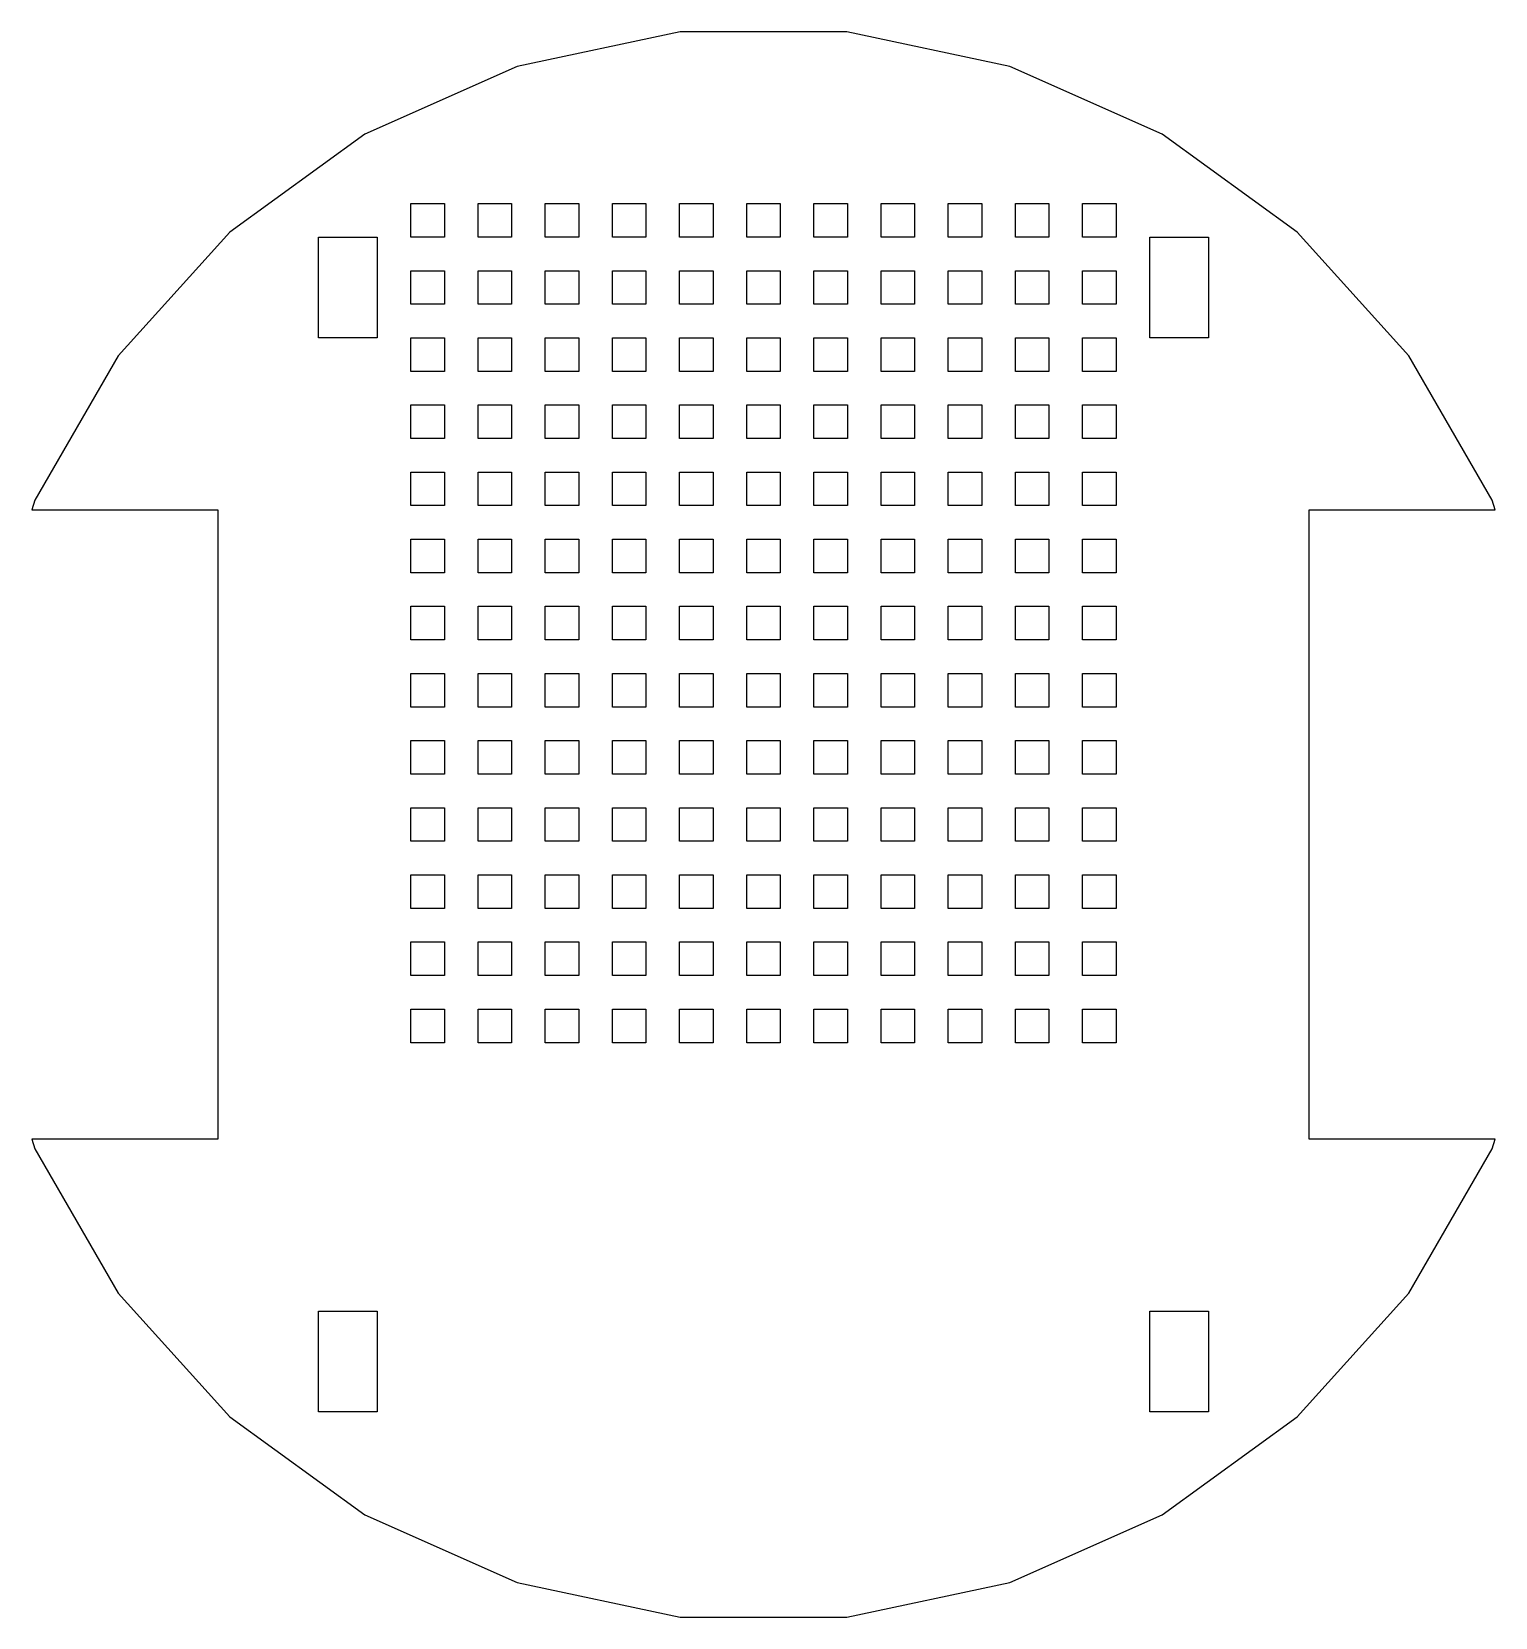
# Model space of a CAD drawing. Header units: metres. Extents: x -87 to 87, y -94 to 94.
import ezdxf

# ---------------------------------------------------------------- set-up
doc = ezdxf.new("R2010")
doc.units = ezdxf.units.M

msp = doc.modelspace()

# ---------------------------------------------------------------- linework, layer by layer
for p, q in [((-9.9302, 94.4796), (-29.3566, 90.3504)), ((9.9302, 94.4796), (-9.9302, 94.4796)), ((29.3566, 90.3504), (9.9302, 94.4796)), ((-29.3566, 90.3504), (-47.5, 82.2724)), ((47.5, 82.2724), (29.3566, 90.3504)), ((-47.5, 82.2724), (-63.5674, 70.5988)), ((63.5674, 70.5988), (47.5, 82.2724)), ((-42, 70), (-42, 74)), ((-42, 74), (-38, 74)), ((-38, 74), (-38, 70)), ((-34, 70), (-34, 74)), ((-34, 74), (-30, 74)), ((-30, 74), (-30, 70)), ((-26, 70), (-26, 74)), ((-26, 74), (-22, 74)), ((-22, 74), (-22, 70)), ((-18, 70), (-18, 74)), ((-18, 74), (-14, 74)), ((-14, 74), (-14, 70)), ((-10, 70), (-10, 74)), ((-10, 74), (-6, 74)), ((-6, 74), (-6, 70)), ((-2, 70), (-2, 74)), ((-2, 74), (2, 74)), ((2, 74), (2, 70)), ((6, 70), (6, 74)), ((6, 74), (10, 74)), ((10, 74), (10, 70)), ((14, 70), (14, 74)), ((14, 74), (18, 74)), ((18, 74), (18, 70)), ((22, 70), (22, 74)), ((22, 74), (26, 74)), ((26, 74), (26, 70)), ((30, 70), (30, 74)), ((30, 74), (34, 74)), ((34, 74), (34, 70)), ((38, 70), (38, 74)), ((38, 74), (42, 74)), ((42, 74), (42, 70)), ((-63.5674, 70.5988), (-76.8566, 55.8396)), ((-53, 58), (-53, 70)), ((-53, 70), (-46, 70)), ((-46, 70), (-46, 58)), ((-38, 70), (-42, 70)), ((-30, 70), (-34, 70)), ((-22, 70), (-26, 70)), ((-14, 70), (-18, 70)), ((-6, 70), (-10, 70)), ((2, 70), (-2, 70)), ((10, 70), (6, 70)), ((18, 70), (14, 70)), ((26, 70), (22, 70)), ((34, 70), (30, 70)), ((42, 70), (38, 70)), ((46, 58), (46, 70)), ((46, 70), (53, 70)), ((53, 70), (53, 58)), ((76.8566, 55.8396), (63.5674, 70.5988)), ((-42, 62), (-42, 66)), ((-42, 66), (-38, 66)), ((-38, 66), (-38, 62)), ((-34, 62), (-34, 66)), ((-34, 66), (-30, 66)), ((-30, 66), (-30, 62)), ((-26, 62), (-26, 66)), ((-26, 66), (-22, 66)), ((-22, 66), (-22, 62)), ((-18, 62), (-18, 66)), ((-18, 66), (-14, 66)), ((-14, 66), (-14, 62)), ((-10, 62), (-10, 66)), ((-10, 66), (-6, 66)), ((-6, 66), (-6, 62)), ((-2, 62), (-2, 66)), ((-2, 66), (2, 66)), ((2, 66), (2, 62)), ((6, 62), (6, 66)), ((6, 66), (10, 66)), ((10, 66), (10, 62)), ((14, 62), (14, 66)), ((14, 66), (18, 66)), ((18, 66), (18, 62)), ((22, 62), (22, 66)), ((22, 66), (26, 66)), ((26, 66), (26, 62)), ((30, 62), (30, 66)), ((30, 66), (34, 66)), ((34, 66), (34, 62)), ((38, 62), (38, 66)), ((38, 66), (42, 66)), ((42, 66), (42, 62)), ((-38, 62), (-42, 62)), ((-30, 62), (-34, 62)), ((-22, 62), (-26, 62)), ((-14, 62), (-18, 62)), ((-6, 62), (-10, 62)), ((2, 62), (-2, 62)), ((10, 62), (6, 62)), ((18, 62), (14, 62)), ((26, 62), (22, 62)), ((34, 62), (30, 62)), ((42, 62), (38, 62)), ((-46, 58), (-53, 58)), ((-42, 54), (-42, 58)), ((-42, 58), (-38, 58)), ((-38, 58), (-38, 54)), ((-34, 54), (-34, 58)), ((-34, 58), (-30, 58)), ((-30, 58), (-30, 54)), ((-26, 54), (-26, 58)), ((-26, 58), (-22, 58)), ((-22, 58), (-22, 54)), ((-18, 54), (-18, 58)), ((-18, 58), (-14, 58)), ((-14, 58), (-14, 54)), ((-10, 54), (-10, 58)), ((-10, 58), (-6, 58)), ((-6, 58), (-6, 54)), ((-2, 54), (-2, 58)), ((-2, 58), (2, 58)), ((2, 58), (2, 54)), ((6, 54), (6, 58)), ((6, 58), (10, 58)), ((10, 58), (10, 54)), ((14, 54), (14, 58)), ((14, 58), (18, 58)), ((18, 58), (18, 54)), ((22, 54), (22, 58)), ((22, 58), (26, 58)), ((26, 58), (26, 54)), ((30, 54), (30, 58)), ((30, 58), (34, 58)), ((34, 58), (34, 54)), ((38, 54), (38, 58)), ((38, 58), (42, 58)), ((42, 58), (42, 54)), ((53, 58), (46, 58)), ((-76.8566, 55.8396), (-86.7868, 38.64)), ((86.7868, 38.64), (76.8566, 55.8396)), ((-38, 54), (-42, 54)), ((-30, 54), (-34, 54)), ((-22, 54), (-26, 54)), ((-14, 54), (-18, 54)), ((-6, 54), (-10, 54)), ((2, 54), (-2, 54)), ((10, 54), (6, 54)), ((18, 54), (14, 54)), ((26, 54), (22, 54)), ((34, 54), (30, 54)), ((42, 54), (38, 54)), ((-42, 46), (-42, 50)), ((-42, 50), (-38, 50)), ((-38, 50), (-38, 46)), ((-34, 46), (-34, 50)), ((-34, 50), (-30, 50)), ((-30, 50), (-30, 46)), ((-26, 46), (-26, 50)), ((-26, 50), (-22, 50)), ((-22, 50), (-22, 46)), ((-18, 46), (-18, 50)), ((-18, 50), (-14, 50)), ((-14, 50), (-14, 46)), ((-10, 46), (-10, 50)), ((-10, 50), (-6, 50)), ((-6, 50), (-6, 46)), ((-2, 46), (-2, 50)), ((-2, 50), (2, 50)), ((2, 50), (2, 46)), ((6, 46), (6, 50)), ((6, 50), (10, 50)), ((10, 50), (10, 46)), ((14, 46), (14, 50)), ((14, 50), (18, 50)), ((18, 50), (18, 46)), ((22, 46), (22, 50)), ((22, 50), (26, 50)), ((26, 50), (26, 46)), ((30, 46), (30, 50)), ((30, 50), (34, 50)), ((34, 50), (34, 46)), ((38, 46), (38, 50)), ((38, 50), (42, 50)), ((42, 50), (42, 46)), ((-38, 46), (-42, 46)), ((-30, 46), (-34, 46)), ((-22, 46), (-26, 46)), ((-14, 46), (-18, 46)), ((-6, 46), (-10, 46)), ((2, 46), (-2, 46)), ((10, 46), (6, 46)), ((18, 46), (14, 46)), ((26, 46), (22, 46)), ((34, 46), (30, 46)), ((42, 46), (38, 46)), ((-42, 38), (-42, 42)), ((-42, 42), (-38, 42)), ((-38, 42), (-38, 38)), ((-34, 38), (-34, 42)), ((-34, 42), (-30, 42)), ((-30, 42), (-30, 38)), ((-26, 38), (-26, 42)), ((-26, 42), (-22, 42)), ((-22, 42), (-22, 38)), ((-18, 38), (-18, 42)), ((-18, 42), (-14, 42)), ((-14, 42), (-14, 38)), ((-10, 38), (-10, 42)), ((-10, 42), (-6, 42)), ((-6, 42), (-6, 38)), ((-2, 38), (-2, 42)), ((-2, 42), (2, 42)), ((2, 42), (2, 38)), ((6, 38), (6, 42)), ((6, 42), (10, 42)), ((10, 42), (10, 38)), ((14, 38), (14, 42)), ((14, 42), (18, 42)), ((18, 42), (18, 38)), ((22, 38), (22, 42)), ((22, 42), (26, 42)), ((26, 42), (26, 38)), ((30, 38), (30, 42)), ((30, 42), (34, 42)), ((34, 42), (34, 38)), ((38, 38), (38, 42)), ((38, 42), (42, 42)), ((42, 42), (42, 38)), ((-86.7868, 38.64), (-87.1572, 37.5)), ((-38, 38), (-42, 38)), ((-30, 38), (-34, 38)), ((-22, 38), (-26, 38)), ((-14, 38), (-18, 38)), ((-6, 38), (-10, 38)), ((2, 38), (-2, 38)), ((10, 38), (6, 38)), ((18, 38), (14, 38)), ((26, 38), (22, 38)), ((34, 38), (30, 38)), ((42, 38), (38, 38)), ((87.1572, 37.5), (86.7868, 38.64)), ((-87.1572, 37.5), (-65, 37.5)), ((-65, 37.5), (-65, -37.5)), ((65, -37.5), (65, 37.5)), ((65, 37.5), (87.1572, 37.5)), ((-42, 30), (-42, 34)), ((-42, 34), (-38, 34)), ((-38, 34), (-38, 30)), ((-34, 30), (-34, 34)), ((-34, 34), (-30, 34)), ((-30, 34), (-30, 30)), ((-26, 30), (-26, 34)), ((-26, 34), (-22, 34)), ((-22, 34), (-22, 30)), ((-18, 30), (-18, 34)), ((-18, 34), (-14, 34)), ((-14, 34), (-14, 30)), ((-10, 30), (-10, 34)), ((-10, 34), (-6, 34)), ((-6, 34), (-6, 30)), ((-2, 30), (-2, 34)), ((-2, 34), (2, 34)), ((2, 34), (2, 30)), ((6, 30), (6, 34)), ((6, 34), (10, 34)), ((10, 34), (10, 30)), ((14, 30), (14, 34)), ((14, 34), (18, 34)), ((18, 34), (18, 30)), ((22, 30), (22, 34)), ((22, 34), (26, 34)), ((26, 34), (26, 30)), ((30, 30), (30, 34)), ((30, 34), (34, 34)), ((34, 34), (34, 30)), ((38, 30), (38, 34)), ((38, 34), (42, 34)), ((42, 34), (42, 30)), ((-38, 30), (-42, 30)), ((-30, 30), (-34, 30)), ((-22, 30), (-26, 30)), ((-14, 30), (-18, 30)), ((-6, 30), (-10, 30)), ((2, 30), (-2, 30)), ((10, 30), (6, 30)), ((18, 30), (14, 30)), ((26, 30), (22, 30)), ((34, 30), (30, 30)), ((42, 30), (38, 30)), ((-42, 22), (-42, 26)), ((-42, 26), (-38, 26)), ((-38, 26), (-38, 22)), ((-34, 22), (-34, 26)), ((-34, 26), (-30, 26)), ((-30, 26), (-30, 22)), ((-26, 22), (-26, 26)), ((-26, 26), (-22, 26)), ((-22, 26), (-22, 22)), ((-18, 22), (-18, 26)), ((-18, 26), (-14, 26)), ((-14, 26), (-14, 22)), ((-10, 22), (-10, 26)), ((-10, 26), (-6, 26)), ((-6, 26), (-6, 22)), ((-2, 22), (-2, 26)), ((-2, 26), (2, 26)), ((2, 26), (2, 22)), ((6, 22), (6, 26)), ((6, 26), (10, 26)), ((10, 26), (10, 22)), ((14, 22), (14, 26)), ((14, 26), (18, 26)), ((18, 26), (18, 22)), ((22, 22), (22, 26)), ((22, 26), (26, 26)), ((26, 26), (26, 22)), ((30, 22), (30, 26)), ((30, 26), (34, 26)), ((34, 26), (34, 22)), ((38, 22), (38, 26)), ((38, 26), (42, 26)), ((42, 26), (42, 22)), ((-38, 22), (-42, 22)), ((-30, 22), (-34, 22)), ((-22, 22), (-26, 22)), ((-14, 22), (-18, 22)), ((-6, 22), (-10, 22)), ((2, 22), (-2, 22)), ((10, 22), (6, 22)), ((18, 22), (14, 22)), ((26, 22), (22, 22)), ((34, 22), (30, 22)), ((42, 22), (38, 22)), ((-42, 14), (-42, 18)), ((-42, 18), (-38, 18)), ((-38, 18), (-38, 14)), ((-34, 14), (-34, 18)), ((-34, 18), (-30, 18)), ((-30, 18), (-30, 14)), ((-26, 14), (-26, 18)), ((-26, 18), (-22, 18)), ((-22, 18), (-22, 14)), ((-18, 14), (-18, 18)), ((-18, 18), (-14, 18)), ((-14, 18), (-14, 14)), ((-10, 14), (-10, 18)), ((-10, 18), (-6, 18)), ((-6, 18), (-6, 14)), ((-2, 14), (-2, 18)), ((-2, 18), (2, 18)), ((2, 18), (2, 14)), ((6, 14), (6, 18)), ((6, 18), (10, 18)), ((10, 18), (10, 14)), ((14, 14), (14, 18)), ((14, 18), (18, 18)), ((18, 18), (18, 14)), ((22, 14), (22, 18)), ((22, 18), (26, 18)), ((26, 18), (26, 14)), ((30, 14), (30, 18)), ((30, 18), (34, 18)), ((34, 18), (34, 14)), ((38, 14), (38, 18)), ((38, 18), (42, 18)), ((42, 18), (42, 14)), ((-38, 14), (-42, 14)), ((-30, 14), (-34, 14)), ((-22, 14), (-26, 14)), ((-14, 14), (-18, 14)), ((-6, 14), (-10, 14)), ((2, 14), (-2, 14)), ((10, 14), (6, 14)), ((18, 14), (14, 14)), ((26, 14), (22, 14)), ((34, 14), (30, 14)), ((42, 14), (38, 14)), ((-42, 6), (-42, 10)), ((-42, 10), (-38, 10)), ((-38, 10), (-38, 6)), ((-34, 6), (-34, 10)), ((-34, 10), (-30, 10)), ((-30, 10), (-30, 6)), ((-26, 6), (-26, 10)), ((-26, 10), (-22, 10)), ((-22, 10), (-22, 6)), ((-18, 6), (-18, 10)), ((-18, 10), (-14, 10)), ((-14, 10), (-14, 6)), ((-10, 6), (-10, 10)), ((-10, 10), (-6, 10)), ((-6, 10), (-6, 6)), ((-2, 6), (-2, 10)), ((-2, 10), (2, 10)), ((2, 10), (2, 6)), ((6, 6), (6, 10)), ((6, 10), (10, 10)), ((10, 10), (10, 6)), ((14, 6), (14, 10)), ((14, 10), (18, 10)), ((18, 10), (18, 6)), ((22, 6), (22, 10)), ((22, 10), (26, 10)), ((26, 10), (26, 6)), ((30, 6), (30, 10)), ((30, 10), (34, 10)), ((34, 10), (34, 6)), ((38, 6), (38, 10)), ((38, 10), (42, 10)), ((42, 10), (42, 6)), ((-38, 6), (-42, 6)), ((-30, 6), (-34, 6)), ((-22, 6), (-26, 6)), ((-14, 6), (-18, 6)), ((-6, 6), (-10, 6)), ((2, 6), (-2, 6)), ((10, 6), (6, 6)), ((18, 6), (14, 6)), ((26, 6), (22, 6)), ((34, 6), (30, 6)), ((42, 6), (38, 6)), ((-42, -2), (-42, 2)), ((-42, 2), (-38, 2)), ((-38, 2), (-38, -2)), ((-34, -2), (-34, 2)), ((-34, 2), (-30, 2)), ((-30, 2), (-30, -2)), ((-26, -2), (-26, 2)), ((-26, 2), (-22, 2)), ((-22, 2), (-22, -2)), ((-18, -2), (-18, 2)), ((-18, 2), (-14, 2)), ((-14, 2), (-14, -2)), ((-10, -2), (-10, 2)), ((-10, 2), (-6, 2)), ((-6, 2), (-6, -2)), ((-2, -2), (-2, 2)), ((-2, 2), (2, 2)), ((2, 2), (2, -2)), ((6, -2), (6, 2)), ((6, 2), (10, 2)), ((10, 2), (10, -2)), ((14, -2), (14, 2)), ((14, 2), (18, 2)), ((18, 2), (18, -2)), ((22, -2), (22, 2)), ((22, 2), (26, 2)), ((26, 2), (26, -2)), ((30, -2), (30, 2)), ((30, 2), (34, 2)), ((34, 2), (34, -2)), ((38, -2), (38, 2)), ((38, 2), (42, 2)), ((42, 2), (42, -2)), ((-38, -2), (-42, -2)), ((-30, -2), (-34, -2)), ((-22, -2), (-26, -2)), ((-14, -2), (-18, -2)), ((-6, -2), (-10, -2)), ((2, -2), (-2, -2)), ((10, -2), (6, -2)), ((18, -2), (14, -2)), ((26, -2), (22, -2)), ((34, -2), (30, -2)), ((42, -2), (38, -2)), ((-42, -10), (-42, -6)), ((-42, -6), (-38, -6)), ((-38, -6), (-38, -10)), ((-34, -10), (-34, -6)), ((-34, -6), (-30, -6)), ((-30, -6), (-30, -10)), ((-26, -10), (-26, -6)), ((-26, -6), (-22, -6)), ((-22, -6), (-22, -10)), ((-18, -10), (-18, -6)), ((-18, -6), (-14, -6)), ((-14, -6), (-14, -10)), ((-10, -10), (-10, -6)), ((-10, -6), (-6, -6)), ((-6, -6), (-6, -10)), ((-2, -10), (-2, -6)), ((-2, -6), (2, -6)), ((2, -6), (2, -10)), ((6, -10), (6, -6)), ((6, -6), (10, -6)), ((10, -6), (10, -10)), ((14, -10), (14, -6)), ((14, -6), (18, -6)), ((18, -6), (18, -10)), ((22, -10), (22, -6)), ((22, -6), (26, -6)), ((26, -6), (26, -10)), ((30, -10), (30, -6)), ((30, -6), (34, -6)), ((34, -6), (34, -10)), ((38, -10), (38, -6)), ((38, -6), (42, -6)), ((42, -6), (42, -10)), ((-38, -10), (-42, -10)), ((-30, -10), (-34, -10)), ((-22, -10), (-26, -10)), ((-14, -10), (-18, -10)), ((-6, -10), (-10, -10)), ((2, -10), (-2, -10)), ((10, -10), (6, -10)), ((18, -10), (14, -10)), ((26, -10), (22, -10)), ((34, -10), (30, -10)), ((42, -10), (38, -10)), ((-42, -18), (-42, -14)), ((-42, -14), (-38, -14)), ((-38, -14), (-38, -18)), ((-34, -18), (-34, -14)), ((-34, -14), (-30, -14)), ((-30, -14), (-30, -18)), ((-26, -18), (-26, -14)), ((-26, -14), (-22, -14)), ((-22, -14), (-22, -18)), ((-18, -18), (-18, -14)), ((-18, -14), (-14, -14)), ((-14, -14), (-14, -18)), ((-10, -18), (-10, -14)), ((-10, -14), (-6, -14)), ((-6, -14), (-6, -18)), ((-2, -18), (-2, -14)), ((-2, -14), (2, -14)), ((2, -14), (2, -18)), ((6, -18), (6, -14)), ((6, -14), (10, -14)), ((10, -14), (10, -18)), ((14, -18), (14, -14)), ((14, -14), (18, -14)), ((18, -14), (18, -18)), ((22, -18), (22, -14)), ((22, -14), (26, -14)), ((26, -14), (26, -18)), ((30, -18), (30, -14)), ((30, -14), (34, -14)), ((34, -14), (34, -18)), ((38, -18), (38, -14)), ((38, -14), (42, -14)), ((42, -14), (42, -18)), ((-38, -18), (-42, -18)), ((-30, -18), (-34, -18)), ((-22, -18), (-26, -18)), ((-14, -18), (-18, -18)), ((-6, -18), (-10, -18)), ((2, -18), (-2, -18)), ((10, -18), (6, -18)), ((18, -18), (14, -18)), ((26, -18), (22, -18)), ((34, -18), (30, -18)), ((42, -18), (38, -18)), ((-42, -26), (-42, -22)), ((-42, -22), (-38, -22)), ((-38, -22), (-38, -26)), ((-34, -26), (-34, -22)), ((-34, -22), (-30, -22)), ((-30, -22), (-30, -26)), ((-26, -26), (-26, -22)), ((-26, -22), (-22, -22)), ((-22, -22), (-22, -26)), ((-18, -26), (-18, -22)), ((-18, -22), (-14, -22)), ((-14, -22), (-14, -26)), ((-10, -26), (-10, -22)), ((-10, -22), (-6, -22)), ((-6, -22), (-6, -26)), ((-2, -26), (-2, -22)), ((-2, -22), (2, -22)), ((2, -22), (2, -26)), ((6, -26), (6, -22)), ((6, -22), (10, -22)), ((10, -22), (10, -26)), ((14, -26), (14, -22)), ((14, -22), (18, -22)), ((18, -22), (18, -26)), ((22, -26), (22, -22)), ((22, -22), (26, -22)), ((26, -22), (26, -26)), ((30, -26), (30, -22)), ((30, -22), (34, -22)), ((34, -22), (34, -26)), ((38, -26), (38, -22)), ((38, -22), (42, -22)), ((42, -22), (42, -26)), ((-38, -26), (-42, -26)), ((-30, -26), (-34, -26)), ((-22, -26), (-26, -26)), ((-14, -26), (-18, -26)), ((-6, -26), (-10, -26)), ((2, -26), (-2, -26)), ((10, -26), (6, -26)), ((18, -26), (14, -26)), ((26, -26), (22, -26)), ((34, -26), (30, -26)), ((42, -26), (38, -26)), ((-65, -37.5), (-87.1572, -37.5)), ((-87.1572, -37.5), (-86.7868, -38.64)), ((87.1572, -37.5), (65, -37.5)), ((86.7868, -38.64), (87.1572, -37.5)), ((-86.7868, -38.64), (-76.8566, -55.8396)), ((76.8566, -55.8396), (86.7868, -38.64)), ((-76.8566, -55.8396), (-63.5674, -70.5988)), ((63.5674, -70.5988), (76.8566, -55.8396)), ((-53, -70), (-53, -58)), ((-53, -58), (-46, -58)), ((-46, -58), (-46, -70)), ((46, -70), (46, -58)), ((46, -58), (53, -58)), ((53, -58), (53, -70)), ((-63.5674, -70.5988), (-47.5, -82.2724)), ((-46, -70), (-53, -70)), ((53, -70), (46, -70)), ((47.5, -82.2724), (63.5674, -70.5988)), ((-47.5, -82.2724), (-29.3566, -90.3504)), ((29.3566, -90.3504), (47.5, -82.2724)), ((-29.3566, -90.3504), (-9.9302, -94.4796)), ((9.9302, -94.4796), (29.3566, -90.3504)), ((-9.9302, -94.4796), (9.9302, -94.4796))]:
    msp.add_line(p, q)

doc.saveas('drawing.dxf')
